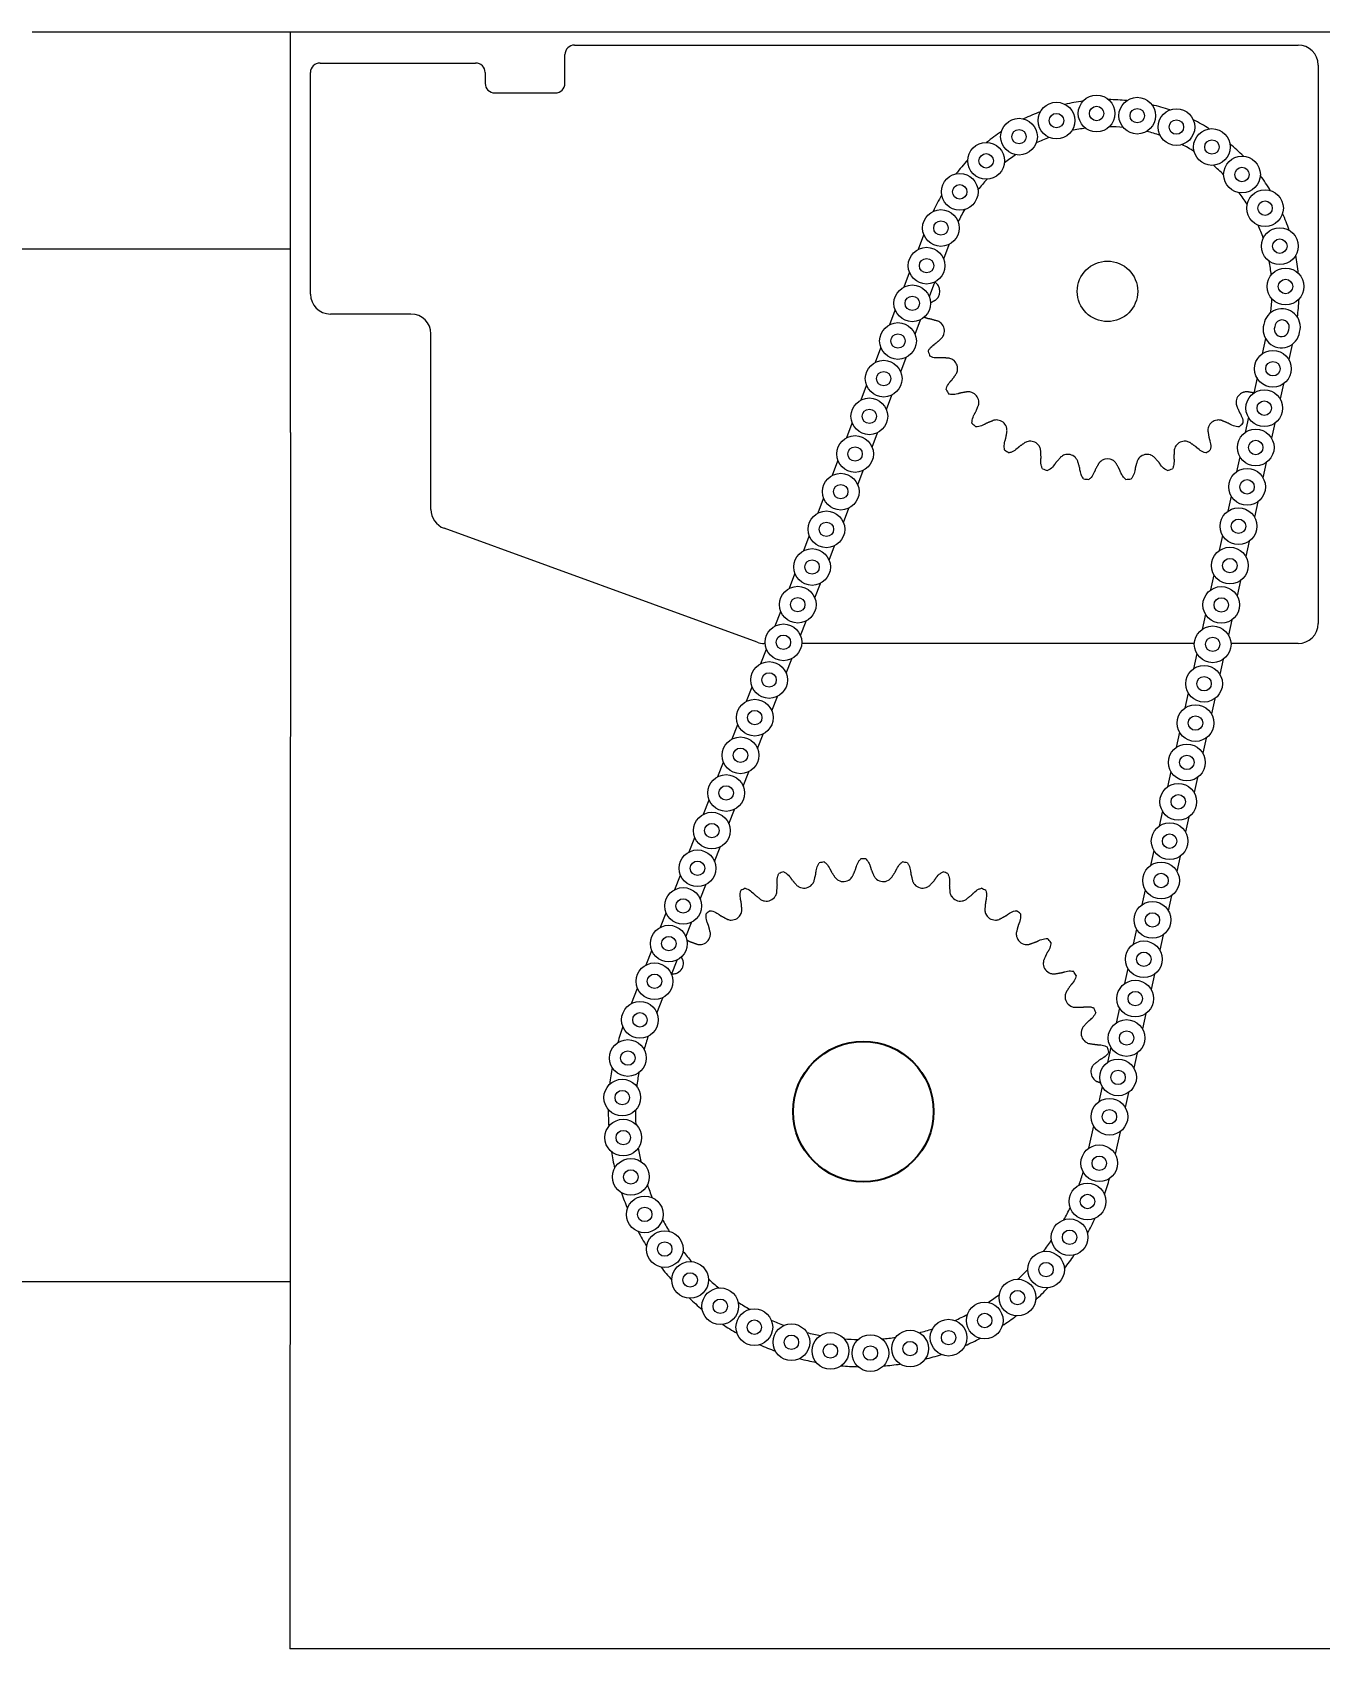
# Model space of a CAD drawing. Header units: inches. Extents: x 2.3 to 23.3, y 9.1 to 17.6.
# Drawn here: x 17.382 to 20.072, y 10.277 to 13.653 of the extents above; entities that cross this region are included whole.
import ezdxf

# ---------------------------------------------------------------- set-up
doc = ezdxf.new("R2010")
doc.units = ezdxf.units.IN
doc.header["$MEASUREMENT"] = 0
doc.layers.add('DIM', color=1, linetype='Continuous')
doc.styles.add('SLDTEXTSTYLE0', font='ARIAL.TTF', dxfattribs={"width": 0.7})
doc.dimstyles.new('SLDDIMSTYLE0', dxfattribs={"dimtxt": 0.15, "dimasz": 0.15, "dimexe": 0, "dimexo": 0.0625, "dimgap": 0.0375, "dimtad": 0, "dimtih": 1, "dimtoh": 1, "dimdec": 3, "dimlfac": 3, "dimrnd": 1e-09, "dimzin": 12, "dimdsep": 46, "dimtxsty": 'SLDTEXTSTYLE0', "dimsah": 1, "dimcen": 0.09, "dimadec": 0, "dimazin": 0, "dimtfac": 1, "dimtdec": 3, "dimtofl": 0, "dimtmove": 0, "dimatfit": 3, "dimfxl": 0, "dimtolj": 1, "dimtzin": 12, "dimarcsym": 0})

# ---------------------------------------------------------------- blocks, each defined once
blk = doc.blocks.new('*D5')
at = {"layer": 'DIM'}
for p, q in [((14.1951, 12.4647), (14.1951, 17.2124)), ((22.9485, 14.5942), (22.9485, 17.2124)), ((14.1951, 17.1524), (18.3028, 17.1524)), ((22.9485, 17.1524), (18.8409, 17.1524))]:
    blk.add_line(p, q, dxfattribs=at)
for points in [[(14.1951, 17.1524), (14.3451, 17.1324), (14.3451, 17.1724)], [(22.9485, 17.1524), (22.7985, 17.1724), (22.7985, 17.1324)]]:
    blk.add_solid(points, dxfattribs=at)
at = {"layer": 'DIM', "char_height": 0.15, "attachment_point": 1, "style": 'SLDTEXTSTYLE0'}
for s, insert in [('27"', (18.4479, 17.3457)), ('MAX.', (18.3809, 17.1125))]:
    blk.add_mtext(s, dxfattribs=dict(at, insert=insert))

msp = doc.modelspace()

# ---------------------------------------------------------------- linework, layer by layer
at = {"color": 7, "linetype": 'Continuous', "lineweight": 15}
for p, q in [((18.754924, 13.653366), (17.382384, 13.653366)), ((17.921784, 12.817605), (17.921784, 13.653366)), ((22.840718, 13.653366), (18.754924, 13.653366)), ((18.495118, 13.546777), (18.495118, 13.606777)), ((18.515118, 13.626777), (18.820735, 13.626777)), ((18.820735, 13.626777), (20.026784, 13.626777)), ((17.983428, 13.589277), (18.308451, 13.589277)), ((20.068451, 13.58511), (20.068451, 12.418443)), ((17.963451, 13.10661), (17.963451, 13.569277)), ((18.328451, 13.569277), (18.328451, 13.546777)), ((18.348451, 13.526777), (18.475118, 13.526777)), ((19.233367, 13.200202), (19.244929, 13.230605)), ((19.286333, 13.180059), (19.297895, 13.210462)), ((19.203449, 13.121532), (19.215011, 13.151935)), ((19.256415, 13.101389), (19.267977, 13.131792)), ((19.173531, 13.042862), (19.185093, 13.073265)), ((18.173451, 13.064943), (18.005118, 13.064943)), ((19.226497, 13.022719), (19.238059, 13.053122)), ((18.215118, 12.656619), (18.215118, 13.023277)), ((19.958838, 13.013723), (19.951891, 12.981947)), ((20.014197, 13.001621), (20.007251, 12.969845)), ((19.143613, 12.964192), (19.155175, 12.994595)), ((19.196579, 12.94405), (19.208141, 12.974452)), ((19.940863, 12.931498), (19.933917, 12.899722)), ((19.113696, 12.885522), (19.125258, 12.915925)), ((19.996223, 12.919397), (19.989276, 12.88762)), ((19.166662, 12.86538), (19.178224, 12.895782)), ((19.083778, 12.806852), (19.09534, 12.837255)), ((19.922888, 12.849273), (19.915942, 12.817497)), ((19.978248, 12.837172), (19.971301, 12.805395)), ((17.921784, 12.817605), (17.920118, 10.277366)), ((19.136744, 12.78671), (19.148306, 12.817112)), ((19.904914, 12.767049), (19.897967, 12.735272)), ((19.05386, 12.728183), (19.065422, 12.758585)), ((19.106826, 12.70804), (19.118388, 12.738442)), ((19.960273, 12.754947), (19.953327, 12.72317)), ((19.023942, 12.649513), (19.035504, 12.679915)), ((19.886939, 12.684824), (19.879993, 12.653047)), ((19.942298, 12.672722), (19.935352, 12.640945)), ((19.076908, 12.62937), (19.08847, 12.659773)), ((18.896915, 12.379289), (18.242534, 12.617465)), ((18.994024, 12.570843), (19.005586, 12.601245)), ((19.868964, 12.602599), (19.862018, 12.570822)), ((19.04699, 12.5507), (19.058552, 12.581103)), ((19.924324, 12.590497), (19.917377, 12.55872)), ((18.964107, 12.492173), (18.975668, 12.522575)), ((19.017072, 12.47203), (19.028634, 12.502433)), ((19.85099, 12.520374), (19.844043, 12.488597)), ((19.906349, 12.508272), (19.899403, 12.476496)), ((18.934189, 12.413503), (18.945751, 12.443906)), ((18.987155, 12.39336), (18.998717, 12.423763)), ((19.833015, 12.438149), (19.826069, 12.406372)), ((19.888374, 12.426047), (19.881428, 12.39427)), ((18.904271, 12.334833), (18.915833, 12.365236)), ((18.913243, 12.376777), (18.911166, 12.376777)), ((19.809938, 12.376777), (18.989744, 12.376777)), ((20.026784, 12.376777), (19.886531, 12.376777)), ((18.957237, 12.31469), (18.968799, 12.345093)), ((19.81504, 12.355924), (19.808094, 12.324147)), ((19.8704, 12.343822), (19.863453, 12.312046)), ((18.874353, 12.256163), (18.885915, 12.286566)), ((18.927319, 12.23602), (18.938881, 12.266423)), ((19.797066, 12.273699), (19.790119, 12.241922)), ((19.852425, 12.261597), (19.845478, 12.229821)), ((18.844435, 12.177493), (18.855997, 12.207896)), ((18.897401, 12.157351), (18.908963, 12.187753)), ((19.779091, 12.191474), (19.772144, 12.159698)), ((19.83445, 12.179372), (19.827504, 12.147596)), ((18.814518, 12.098823), (18.826079, 12.129226)), ((18.867483, 12.078681), (18.879045, 12.109083)), ((19.761116, 12.109249), (19.75417, 12.077473)), ((19.816476, 12.097147), (19.809529, 12.065371)), ((18.7846, 12.020154), (18.796162, 12.050556)), ((18.837566, 12.000011), (18.849128, 12.030413)), ((19.743142, 12.027024), (19.736195, 11.995248)), ((19.798501, 12.014922), (19.791554, 11.983146)), ((18.754682, 11.941484), (18.766244, 11.971886)), ((18.807648, 11.921341), (18.81921, 11.951744)), ((19.725167, 11.944799), (19.71822, 11.913023)), ((19.780526, 11.932697), (19.77358, 11.900921)), ((18.724764, 11.862814), (18.736326, 11.893216)), ((18.77773, 11.842671), (18.789292, 11.873074)), ((19.707192, 11.862574), (19.700246, 11.830798)), ((19.762551, 11.850473), (19.755605, 11.818696)), ((18.694846, 11.784144), (18.706408, 11.814546)), ((18.747812, 11.764001), (18.759374, 11.794404)), ((19.689217, 11.780349), (19.682271, 11.748573)), ((19.744577, 11.768248), (19.73763, 11.736471)), ((18.664928, 11.705474), (18.67649, 11.735877)), ((18.717894, 11.685331), (18.729456, 11.715734)), ((19.671243, 11.698125), (19.664296, 11.666348)), ((19.726602, 11.686023), (19.719656, 11.654246)), ((18.634241, 11.62478), (18.646573, 11.657207)), ((18.687343, 11.604997), (18.699538, 11.637064)), ((19.653268, 11.615899), (19.646322, 11.584123)), ((19.708627, 11.603798), (19.701681, 11.572021)), ((19.635293, 11.533675), (19.628347, 11.501898)), ((19.690653, 11.521573), (19.683706, 11.489796)), ((19.617319, 11.45145), (19.610372, 11.419673)), ((19.672678, 11.439348), (19.665731, 11.407571)), ((19.599344, 11.369225), (19.589138, 11.322538)), ((19.654703, 11.357123), (19.644498, 11.310437)), ((18.003451, 10.277366), (17.920118, 10.277366)), ((20.670118, 10.277366), (18.003451, 10.277366))]:
    msp.add_line(p, q, dxfattribs=at)
for centre, radius in [((19.521898, 13.468964), 0.038333), ((19.605721, 13.483849), 0.038333), ((19.690734, 13.479295), 0.038333), ((19.44365, 13.43542), 0.038333), ((19.521898, 13.468964), 0.015083), ((19.605721, 13.483849), 0.015083), ((19.690734, 13.479295), 0.015083), ((19.772487, 13.455541), 0.038333), ((19.772487, 13.455541), 0.015083), ((19.44365, 13.43542), 0.015083), ((19.846704, 13.413829), 0.038333), ((19.375073, 13.384971), 0.038333), ((19.846704, 13.413829), 0.015083), ((19.375073, 13.384971), 0.015083), ((19.909499, 13.356344), 0.038333), ((19.909499, 13.356344), 0.015083), ((19.319755, 13.320258), 0.038333), ((19.319755, 13.320258), 0.015083), ((19.957588, 13.286091), 0.038333), ((19.28059, 13.244667), 0.038333), ((19.957588, 13.286091), 0.015083), ((19.28059, 13.244667), 0.015083), ((19.988454, 13.206749), 0.038333), ((19.250672, 13.165997), 0.038333), ((19.988454, 13.206749), 0.015083), ((19.250672, 13.165997), 0.015083), ((19.628451, 13.112377), 0.063167), ((20.000481, 13.122468), 0.038333), ((20.000481, 13.122468), 0.015083), ((19.220754, 13.087327), 0.038333), ((19.220754, 13.087327), 0.015083), ((19.190836, 13.008657), 0.038333), ((19.190836, 13.008657), 0.015083), ((19.160919, 12.929987), 0.038333), ((19.974057, 12.950672), 0.038333), ((19.974057, 12.950672), 0.015083), ((19.160919, 12.929987), 0.015083), ((19.956082, 12.868447), 0.038333), ((19.131001, 12.851317), 0.038333), ((19.131001, 12.851317), 0.015083), ((19.956082, 12.868447), 0.015083), ((19.101083, 12.772647), 0.038333), ((19.938108, 12.786222), 0.038333), ((19.938108, 12.786222), 0.015083), ((19.101083, 12.772647), 0.015083), ((19.071165, 12.693978), 0.038333), ((19.920133, 12.703997), 0.038333), ((19.071165, 12.693978), 0.015083), ((19.920133, 12.703997), 0.015083), ((19.902158, 12.621772), 0.038333), ((19.041247, 12.615308), 0.038333), ((19.041247, 12.615308), 0.015083), ((19.902158, 12.621772), 0.015083), ((19.011329, 12.536638), 0.038333), ((19.884183, 12.539547), 0.038333), ((19.011329, 12.536638), 0.015083), ((19.884183, 12.539547), 0.015083), ((18.981412, 12.457968), 0.038333), ((19.866209, 12.457322), 0.038333), ((18.981412, 12.457968), 0.015083), ((19.866209, 12.457322), 0.015083), ((18.951494, 12.379298), 0.038333), ((18.951494, 12.379298), 0.015083), ((19.848234, 12.375097), 0.038333), ((19.848234, 12.375097), 0.015083), ((18.921576, 12.300628), 0.038333), ((19.830259, 12.292872), 0.038333), ((18.921576, 12.300628), 0.015083), ((19.830259, 12.292872), 0.015083), ((18.891658, 12.221958), 0.038333), ((18.891658, 12.221958), 0.015083), ((19.812285, 12.210647), 0.038333), ((19.812285, 12.210647), 0.015083), ((18.86174, 12.143288), 0.038333), ((18.86174, 12.143288), 0.015083), ((19.79431, 12.128422), 0.038333), ((19.79431, 12.128422), 0.015083), ((18.831823, 12.064618), 0.038333), ((18.831823, 12.064618), 0.015083), ((19.776335, 12.046197), 0.038333), ((19.776335, 12.046197), 0.015083), ((18.801905, 11.985949), 0.038333), ((18.801905, 11.985949), 0.015083), ((19.758361, 11.963973), 0.038333), ((19.758361, 11.963973), 0.015083), ((18.771987, 11.907279), 0.038333), ((18.771987, 11.907279), 0.015083), ((19.740386, 11.881748), 0.038333), ((19.740386, 11.881748), 0.015083), ((18.742069, 11.828609), 0.038333), ((18.742069, 11.828609), 0.015083), ((19.722411, 11.799523), 0.038333), ((18.712151, 11.749939), 0.038333), ((19.722411, 11.799523), 0.015083), ((18.712151, 11.749939), 0.015083), ((19.704437, 11.717298), 0.038333), ((19.704437, 11.717298), 0.015083), ((18.682233, 11.671269), 0.038333), ((18.682233, 11.671269), 0.015083), ((19.686462, 11.635073), 0.038333), ((19.686462, 11.635073), 0.015083), ((18.651778, 11.590694), 0.038333), ((18.651778, 11.590694), 0.015083), ((19.668487, 11.552848), 0.038333), ((18.626541, 11.511043), 0.038333), ((19.668487, 11.552848), 0.015083), ((18.626541, 11.511043), 0.015083), ((19.650512, 11.470623), 0.038333), ((19.650512, 11.470623), 0.015083), ((18.614795, 11.428319), 0.038333), ((18.614795, 11.428319), 0.015083), ((19.632538, 11.388398), 0.038333), ((18.616864, 11.344791), 0.038333), ((19.632538, 11.388398), 0.015083), ((18.616864, 11.344791), 0.015083), ((19.611304, 11.291263), 0.038333), ((18.632691, 11.26275), 0.038333), ((18.632691, 11.26275), 0.015083), ((19.611304, 11.291263), 0.015083), ((19.586762, 11.211395), 0.038333), ((18.661841, 11.184447), 0.038333), ((19.586762, 11.211395), 0.015083), ((18.661841, 11.184447), 0.015083), ((19.549375, 11.136673), 0.038333), ((18.703515, 11.112028), 0.038333), ((19.549375, 11.136673), 0.015083), ((18.703515, 11.112028), 0.015083), ((19.500168, 11.069147), 0.038333), ((18.75657, 11.047481), 0.038333), ((19.500168, 11.069147), 0.015083), ((18.75657, 11.047481), 0.015083), ((19.44049, 11.010668), 0.038333), ((18.819551, 10.992576), 0.038333), ((18.819551, 10.992576), 0.015083), ((19.44049, 11.010668), 0.015083), ((18.89073, 10.948819), 0.038333), ((19.371979, 10.96284), 0.038333), ((19.371979, 10.96284), 0.015083), ((18.89073, 10.948819), 0.015083), ((18.968156, 10.917409), 0.038333), ((19.216165, 10.90406), 0.038333), ((19.296514, 10.926977), 0.038333), ((19.296514, 10.926977), 0.015083), ((18.968156, 10.917409), 0.015083), ((19.049703, 10.89921), 0.038333), ((19.049703, 10.89921), 0.015083), ((19.133135, 10.894719), 0.038333), ((19.133135, 10.894719), 0.015083), ((19.216165, 10.90406), 0.015083)]:
    msp.add_circle(centre, radius, dxfattribs=at)
msp.add_circle((19.118451, 11.399033), 0.146667)
for centre, radius, start, end in [((18.515118, 13.606777), 0.02, 90, 180), ((20.026784, 13.58511), 0.041667, 0, 90), ((17.983451, 13.569277), 0.02, 90, 180), ((18.308451, 13.569277), 0.02, 0, 90), ((18.348451, 13.546777), 0.02, 180, 270), ((18.475118, 13.546777), 0.02, 270, 0), ((19.628451, 13.112377), 0.4005, 97.334035, 102.804317), ((19.628451, 13.112377), 0.4005, 84.198651, 89.668933), ((19.628451, 13.112377), 0.4005, 110.46942, 115.939702), ((19.628451, 13.112377), 0.4005, 71.063266, 76.533548), ((19.628451, 13.112377), 0.4005, 57.927882, 63.398164), ((19.628451, 13.112377), 0.4005, 123.604805, 129.075087), ((19.628451, 13.112377), 0.343833, 97.637942, 102.500411), ((19.628451, 13.112377), 0.343833, 84.502557, 89.365026), ((19.628451, 13.112377), 0.343833, 71.367173, 76.229642), ((19.628451, 13.112377), 0.343833, 110.773327, 115.635796), ((19.628451, 13.112377), 0.343833, 58.231788, 63.094257), ((19.628451, 13.112377), 0.4005, 44.792497, 50.262779), ((19.628451, 13.112377), 0.4005, 136.740189, 142.210471), ((19.628451, 13.112377), 0.343833, 123.908711, 128.77118), ((19.628451, 13.112377), 0.343833, 45.096403, 49.958872), ((19.628451, 13.112377), 0.343833, 137.044096, 141.906565), ((19.628451, 13.112377), 0.4005, 31.657112, 37.127394), ((19.628451, 13.112377), 0.4005, 149.875574, 155.345856), ((19.628451, 13.112377), 0.343833, 31.961019, 36.823488), ((19.628451, 13.112377), 0.343833, 150.17948, 155.041949), ((19.628451, 13.112377), 0.4005, 18.521728, 23.99201), ((19.628451, 13.112377), 0.343833, 18.825634, 23.688103), ((19.628451, 13.112377), 0.343833, 5.69025, 10.552719), ((19.628451, 13.112377), 0.4005, 5.386343, 10.856625), ((18.005118, 13.10661), 0.041667, 180, 270), ((19.256309, 13.112377), 0.022275, 329.475214, 30.524786), ((19.99304, 13.037659), 0.038333, 344.402849, 171.684456), ((19.628451, 13.112377), 0.343833, 352.554865, 357.417334), ((19.628451, 13.112377), 0.4005, 352.250958, 357.721241), ((18.173451, 13.023277), 0.041667, 360, 90), ((19.265639, 13.029567), 0.022275, 342.332357, 43.381929), ((19.992032, 13.032897), 0.038333, 164.402849, 351.684456), ((19.992032, 13.032897), 0.015083, 158.756391, 357.330914), ((19.99304, 13.037659), 0.015083, 338.756391, 177.330914), ((19.628451, 13.112377), 0.394802, 198.470089, 200.101339), ((19.293163, 12.95091), 0.022275, 355.1895, 56.239072), ((19.628451, 13.112377), 0.394802, 211.327232, 212.958482), ((19.337499, 12.88035), 0.022275, 8.046642, 69.096215), ((19.919403, 12.88035), 0.022275, 110.903785, 171.953358), ((19.628451, 13.112377), 0.394802, 224.184375, 225.815625), ((19.396424, 12.821425), 0.022275, 20.903785, 81.953358), ((19.860478, 12.821425), 0.022275, 98.046642, 159.096215), ((19.628451, 13.112377), 0.394802, 314.184375, 315.815625), ((19.466985, 12.777089), 0.022275, 33.760928, 94.8105), ((19.789917, 12.777089), 0.022275, 85.1895, 146.239072), ((19.628451, 13.112377), 0.394802, 237.041518, 238.672768), ((19.545642, 12.749565), 0.022275, 46.618071, 107.667643), ((19.628451, 12.740235), 0.022275, 59.475214, 120.524786), ((19.71126, 12.749565), 0.022275, 72.332357, 133.381929), ((19.628451, 13.112377), 0.394802, 301.327232, 302.958482), ((19.628451, 13.112377), 0.394802, 249.898661, 251.529911), ((19.628451, 13.112377), 0.394802, 288.470089, 290.101339), ((19.628451, 13.112377), 0.394802, 262.755804, 264.387054), ((19.628451, 13.112377), 0.394802, 275.612946, 277.244196), ((18.256784, 12.656619), 0.041667, 180, 250), ((20.026784, 12.418443), 0.041667, 270, 0), ((18.911166, 12.418443), 0.041667, 250, 270), ((19.118451, 11.399033), 0.527842, 98.904644, 100.042724), ((19.118451, 11.399033), 0.527842, 89.43096, 90.56904), ((19.118451, 11.399033), 0.527842, 79.957276, 81.095356), ((19.118451, 11.399033), 0.527842, 108.378328, 109.516409), ((19.076784, 11.901875), 0.022275, 241.105461, 308.368223), ((19.160118, 11.901875), 0.022275, 231.631777, 298.894539), ((19.118451, 11.399033), 0.527842, 70.483591, 71.621672), ((19.118451, 11.399033), 0.527842, 117.852012, 118.990093), ((18.994587, 11.888158), 0.022275, 250.579145, 317.841908), ((19.242314, 11.888158), 0.022275, 222.158092, 289.420855), ((19.118451, 11.399033), 0.527842, 61.009907, 62.147988), ((19.118451, 11.399033), 0.527842, 127.325697, 128.463777), ((18.915769, 11.8611), 0.022275, 260.052829, 327.315592), ((19.321132, 11.8611), 0.022275, 212.684408, 279.947171), ((19.118451, 11.399033), 0.527842, 51.536223, 52.674303), ((18.84248, 11.821438), 0.022275, 269.526513, 336.789276), ((19.394422, 11.821438), 0.022275, 203.210724, 270.473487), ((18.776718, 11.770253), 0.022275, 279.000198, 346.26296), ((19.460184, 11.770253), 0.022275, 193.73704, 260.999802), ((19.118451, 11.399033), 0.527842, 42.062539, 43.200619), ((18.720278, 11.708943), 0.022275, 288.473882, 355.736644), ((19.516624, 11.708943), 0.022275, 184.263356, 251.526118), ((19.118451, 11.399033), 0.527842, 32.588855, 33.726935), ((19.562203, 11.639179), 0.022275, 174.789671, 242.052434), ((19.118451, 11.399033), 0.527842, 23.11517, 24.253251), ((19.118443, 11.399005), 0.532833, 160.522514, 164.315281), ((19.118443, 11.399005), 0.476167, 160.687578, 164.150217), ((19.595677, 11.562865), 0.022275, 165.315987, 232.57875), ((19.118451, 11.399033), 0.527842, 13.641486, 14.779567), ((19.118443, 11.399005), 0.532833, 170.022514, 173.815281), ((19.118443, 11.399005), 0.476167, 170.187578, 173.650217), ((19.616135, 11.482081), 0.022275, 155.842303, 223.105065), ((19.118443, 11.399005), 0.532833, 179.522514, 183.315281), ((19.118443, 11.399005), 0.476167, 179.687578, 183.150217), ((19.118443, 11.399005), 0.532833, 189.022514, 192.815281), ((19.118443, 11.399005), 0.476167, 189.187578, 192.650217), ((19.118443, 11.399005), 0.476167, 198.687578, 202.150217), ((19.118443, 11.399005), 0.476167, 341.187578, 344.650217), ((19.118443, 11.399005), 0.532833, 341.022514, 344.815281), ((19.118443, 11.399005), 0.532833, 198.522514, 202.315281), ((19.118443, 11.399005), 0.476167, 331.687578, 335.150217), ((19.118443, 11.399005), 0.532833, 331.522514, 335.315281), ((19.118443, 11.399005), 0.532833, 208.022514, 211.815281), ((19.118443, 11.399005), 0.476167, 208.187578, 211.650217), ((19.118443, 11.399005), 0.476167, 217.687578, 221.150217), ((19.118443, 11.399005), 0.476167, 322.187578, 325.650217), ((19.118443, 11.399005), 0.532833, 217.522514, 221.315281), ((19.118443, 11.399005), 0.532833, 322.022514, 325.815281), ((19.118443, 11.399005), 0.476167, 227.187578, 230.650217), ((19.118443, 11.399005), 0.476167, 312.687578, 316.150217), ((19.118443, 11.399005), 0.532833, 227.022514, 230.815281), ((19.118443, 11.399005), 0.476167, 303.187578, 306.650217), ((19.118443, 11.399005), 0.532833, 312.522514, 316.315281), ((19.118443, 11.399005), 0.476167, 236.687578, 240.150217), ((19.118443, 11.399005), 0.476167, 293.687578, 297.150217), ((19.118443, 11.399005), 0.532833, 303.022514, 306.815281), ((19.118443, 11.399005), 0.532833, 236.522514, 240.315281), ((19.118443, 11.399005), 0.476167, 246.187578, 249.650217), ((19.118443, 11.399005), 0.476167, 284.187578, 287.650217), ((19.118443, 11.399005), 0.532833, 246.022514, 249.815281), ((19.118443, 11.399005), 0.476167, 255.687578, 259.150217), ((19.118443, 11.399005), 0.476167, 265.187578, 268.650217), ((19.118443, 11.399005), 0.476167, 274.687578, 278.150217), ((19.118443, 11.399005), 0.532833, 293.522514, 297.315281), ((19.118443, 11.399005), 0.532833, 255.522514, 259.315281), ((19.118443, 11.399005), 0.532833, 274.522514, 278.315281), ((19.118443, 11.399005), 0.532833, 284.022514, 287.815281), ((19.118443, 11.399005), 0.532833, 265.022514, 268.815281)]:
    msp.add_arc(centre, radius, start, end, dxfattribs=at)
for points in [[(17.921784, 13.200699), (17.153451, 13.200699)], [(19.269759, 13.130133), (19.267082, 13.131625)], [(19.258752, 13.088483), (19.269759, 13.094621)], [(19.253795, 13.055159), (19.244527, 13.058239)], [(19.259587, 13.054316), (19.253795, 13.055159)], [(19.274801, 13.049871), (19.259587, 13.054316)], [(19.266072, 13.001371), (19.270925, 13.004644)], [(19.270925, 13.004644), (19.282703, 13.015249)], [(19.281755, 12.973692), (19.27592, 12.973225)], [(19.297576, 12.972744), (19.281755, 12.973692)], [(19.303861, 12.927788), (19.312985, 12.940748)], [(19.299858, 12.923517), (19.303861, 12.927788)], [(19.321308, 12.900022), (19.315723, 12.898268)], [(19.336943, 12.902618), (19.321308, 12.900022)], [(19.935594, 12.900022), (19.919958, 12.902618)], [(19.353074, 12.860188), (19.359085, 12.874854)], [(19.897817, 12.874854), (19.903827, 12.860188)], [(19.350122, 12.855133), (19.353074, 12.860188)], [(19.376262, 12.837), (19.371207, 12.834048)], [(19.390928, 12.843011), (19.376262, 12.837)], [(19.88064, 12.837), (19.865974, 12.843011)], [(19.885695, 12.834048), (19.88064, 12.837)], [(19.903827, 12.860188), (19.90678, 12.855133)], [(19.414343, 12.799649), (19.416096, 12.805234)], [(19.416096, 12.805234), (19.418692, 12.820869)], [(19.456823, 12.79691), (19.443862, 12.787787)], [(19.81304, 12.787787), (19.800079, 12.79691)], [(19.838209, 12.820869), (19.840806, 12.805234)], [(19.840806, 12.805234), (19.842559, 12.799649)], [(19.443862, 12.787787), (19.439591, 12.783784)], [(19.489766, 12.765681), (19.488818, 12.781502)], [(19.489299, 12.759846), (19.489766, 12.765681)], [(19.531323, 12.766629), (19.520718, 12.75485)], [(19.736184, 12.75485), (19.725578, 12.766629)], [(19.768084, 12.781502), (19.767136, 12.765681)], [(19.767136, 12.765681), (19.767603, 12.759846)], [(19.817311, 12.783784), (19.81304, 12.787787)], [(19.520718, 12.75485), (19.517445, 12.749997)], [(19.57039, 12.743513), (19.565945, 12.758727)], [(19.571234, 12.73772), (19.57039, 12.743513)], [(19.602976, 12.739842), (19.600865, 12.734382)], [(19.610695, 12.753685), (19.602976, 12.739842)], [(19.653926, 12.739842), (19.646207, 12.753685)], [(19.656037, 12.734382), (19.653926, 12.739842)], [(19.686512, 12.743513), (19.685668, 12.73772)], [(19.690956, 12.758727), (19.686512, 12.743513)], [(19.739457, 12.749997), (19.736184, 12.75485)], [(18.965973, 11.888055), (18.969443, 11.882961)], [(19.015186, 11.879681), (19.019175, 11.895555)], [(19.019175, 11.895555), (19.019803, 11.901687)], [(19.048543, 11.906482), (19.051127, 11.900887)], [(19.051127, 11.900887), (19.060054, 11.887168)], [(19.095707, 11.890123), (19.102254, 11.905124)], [(19.102254, 11.905124), (19.103882, 11.911068)], [(19.13302, 11.911068), (19.134648, 11.905124)], [(19.134648, 11.905124), (19.141195, 11.890123)], [(19.176848, 11.887168), (19.185775, 11.900887)], [(19.185775, 11.900887), (19.188359, 11.906482)], [(19.217099, 11.901687), (19.217727, 11.895555)], [(19.217727, 11.895555), (19.221715, 11.879681)], [(19.267459, 11.882961), (19.270929, 11.888055)], [(18.887562, 11.856288), (18.891823, 11.851835)], [(18.891823, 11.851835), (18.904721, 11.841758)], [(18.937483, 11.856129), (18.938804, 11.872443)], [(18.938804, 11.872443), (18.938414, 11.878594)], [(18.969443, 11.882961), (18.980506, 11.870899)], [(19.256396, 11.870899), (19.267459, 11.882961)], [(19.298488, 11.878594), (19.298098, 11.872443)], [(19.298098, 11.872443), (19.299419, 11.856129)], [(19.332181, 11.841758), (19.345079, 11.851835)], [(19.345079, 11.851835), (19.34934, 11.856288)], [(18.863334, 11.836418), (18.861936, 11.84242)], [(18.864715, 11.820109), (18.863334, 11.836418)], [(19.373568, 11.836418), (19.372187, 11.820109)], [(19.374966, 11.84242), (19.373568, 11.836418)], [(18.794822, 11.788461), (18.792456, 11.794152)], [(18.798869, 11.772602), (18.794822, 11.788461)], [(18.815449, 11.812049), (18.820385, 11.808358)], [(18.820385, 11.808358), (18.834765, 11.800541)], [(19.402136, 11.800541), (19.416517, 11.808358)], [(19.416517, 11.808358), (19.421453, 11.812049)], [(19.44208, 11.788461), (19.438033, 11.772602)], [(19.444446, 11.794152), (19.44208, 11.788461)], [(18.751602, 11.756543), (18.757078, 11.753715)], [(18.757078, 11.753715), (18.772548, 11.748372)], [(19.464354, 11.748372), (19.479824, 11.753715)], [(19.479824, 11.753715), (19.4853, 11.756543)], [(18.74174, 11.714906), (18.738279, 11.722757)], [(19.501764, 11.729882), (19.495162, 11.714906)], [(19.505035, 11.735106), (19.501764, 11.729882)], [(19.517135, 11.686674), (19.533274, 11.689398)], [(19.533274, 11.689398), (19.539141, 11.691286)], [(19.550992, 11.662279), (19.542015, 11.648593)], [(19.555078, 11.666893), (19.550992, 11.662279)], [(19.559042, 11.61713), (19.575409, 11.61716)], [(19.575409, 11.61716), (19.581507, 11.618057)], [(19.588422, 11.587494), (19.577314, 11.575473)], [(19.593211, 11.591373), (19.588422, 11.587494)], [(19.58893, 11.541636), (19.605079, 11.538972)], [(19.605079, 11.538972), (19.611242, 11.538853)], [(19.613032, 11.507569), (19.600097, 11.49754)], [(19.618394, 11.510607), (19.613032, 11.507569)], [(19.605985, 11.462253), (19.614699, 11.459279)], [(17.153451, 11.044033), (17.920621, 11.043939)]]:
    msp.add_open_spline(points, degree=1, dxfattribs=at)
for points, knots in [([(19.275497, 13.12369), (19.274558, 13.125092), (19.272938, 13.127511), (19.2707, 13.129357), (19.269759, 13.130133)], [0, 0, 0, 0, 0.57960417, 1, 1, 1, 1]), ([(19.269759, 13.094621), (19.271618, 13.096296), (19.273784, 13.098247), (19.275284, 13.100714), (19.275497, 13.101063)], [0, 0, 0, 0, 0.85842058, 1, 1, 1, 1]), ([(19.281829, 13.044867), (19.280602, 13.046025), (19.278484, 13.048023), (19.275891, 13.049324), (19.274801, 13.049871)], [0, 0, 0, 0, 0.57960118, 1, 1, 1, 1]), ([(19.253986, 12.9873), (19.25494, 12.989109), (19.257844, 12.994613), (19.262767, 12.998656), (19.266072, 13.001371)], [0, 0, 0, 0, 0.32869867, 1, 1, 1, 1]), ([(19.282703, 13.015249), (19.284143, 13.017296), (19.28582, 13.01968), (19.286734, 13.022419), (19.286864, 13.022807)], [0, 0, 0, 0, 0.85840128, 1, 1, 1, 1]), ([(19.27592, 12.973225), (19.271749, 12.973275), (19.265379, 12.973352), (19.259669, 12.975834), (19.257698, 12.976691)], [0, 0, 0, 0, 0.65487776, 1, 1, 1, 1]), ([(19.305542, 12.969429), (19.304087, 12.970285), (19.301579, 12.971761), (19.298761, 12.972453), (19.297576, 12.972744)], [0, 0, 0, 0, 0.57964076, 1, 1, 1, 1]), ([(19.312985, 12.940748), (19.313933, 12.943064), (19.315038, 12.945762), (19.315319, 12.948636), (19.315359, 12.949042)], [0, 0, 0, 0, 0.85845872, 1, 1, 1, 1]), ([(19.291207, 12.907109), (19.291734, 12.909086), (19.29334, 12.915098), (19.29724, 12.920135), (19.299858, 12.923517)], [0, 0, 0, 0, 0.32870042, 1, 1, 1, 1]), ([(19.315723, 12.898268), (19.311645, 12.897389), (19.305418, 12.896047), (19.299298, 12.897196), (19.297186, 12.897592)], [0, 0, 0, 0, 0.65487156, 1, 1, 1, 1]), ([(19.345446, 12.901159), (19.343838, 12.90167), (19.341064, 12.902551), (19.338163, 12.902598), (19.336943, 12.902618)], [0, 0, 0, 0, 0.5796816, 1, 1, 1, 1]), ([(19.919958, 12.902618), (19.91746, 12.902468), (19.914551, 12.902292), (19.911839, 12.901299), (19.911455, 12.901159)], [0, 0, 0, 0, 0.85849099, 1, 1, 1, 1]), ([(19.359085, 12.874854), (19.359494, 12.877323), (19.359971, 12.880198), (19.359606, 12.883063), (19.359554, 12.883468)], [0, 0, 0, 0, 0.85848899, 1, 1, 1, 1]), ([(19.897347, 12.883468), (19.897207, 12.881786), (19.896966, 12.878886), (19.897565, 12.876047), (19.897817, 12.874854)], [0, 0, 0, 0, 0.57969077, 1, 1, 1, 1]), ([(19.345338, 12.837212), (19.345413, 12.839256), (19.345641, 12.845475), (19.348322, 12.851254), (19.350122, 12.855133)], [0, 0, 0, 0, 0.32870003, 1, 1, 1, 1]), ([(19.371207, 12.834048), (19.367427, 12.832284), (19.361655, 12.829589), (19.355433, 12.829347), (19.353286, 12.829264)], [0, 0, 0, 0, 0.65486148, 1, 1, 1, 1]), ([(19.399542, 12.84348), (19.397861, 12.84362), (19.39496, 12.843862), (19.392121, 12.843263), (19.390928, 12.843011)], [0, 0, 0, 0, 0.57967972, 1, 1, 1, 1]), ([(19.418692, 12.820869), (19.418542, 12.823367), (19.418366, 12.826277), (19.417374, 12.828989), (19.417233, 12.829372)], [0, 0, 0, 0, 0.85849262, 1, 1, 1, 1]), ([(19.839669, 12.829372), (19.839158, 12.827764), (19.838277, 12.82499), (19.838229, 12.822089), (19.838209, 12.820869)], [0, 0, 0, 0, 0.57967701, 1, 1, 1, 1]), ([(19.865974, 12.843011), (19.863505, 12.84342), (19.860629, 12.843896), (19.857765, 12.843532), (19.85736, 12.84348)], [0, 0, 0, 0, 0.85848032, 1, 1, 1, 1]), ([(19.903616, 12.829264), (19.901572, 12.829339), (19.895352, 12.829567), (19.889574, 12.832248), (19.885695, 12.834048)], [0, 0, 0, 0, 0.32870003, 1, 1, 1, 1]), ([(19.90678, 12.855133), (19.908544, 12.851353), (19.911239, 12.845581), (19.91148, 12.839359), (19.911564, 12.837212)], [0, 0, 0, 0, 0.65486066, 1, 1, 1, 1]), ([(19.413666, 12.781112), (19.413285, 12.783122), (19.412123, 12.789236), (19.413451, 12.795466), (19.414343, 12.799649)], [0, 0, 0, 0, 0.32869904, 1, 1, 1, 1]), ([(19.465117, 12.799285), (19.463446, 12.799047), (19.460564, 12.798638), (19.45793, 12.797422), (19.456823, 12.79691)], [0, 0, 0, 0, 0.57968763, 1, 1, 1, 1]), ([(19.800079, 12.79691), (19.797763, 12.797859), (19.795066, 12.798963), (19.792192, 12.799245), (19.791785, 12.799285)], [0, 0, 0, 0, 0.85845716, 1, 1, 1, 1]), ([(19.842559, 12.799649), (19.843438, 12.795571), (19.844781, 12.789344), (19.843632, 12.783224), (19.843236, 12.781112)], [0, 0, 0, 0, 0.65487617, 1, 1, 1, 1]), ([(19.439591, 12.783784), (19.436298, 12.781223), (19.43127, 12.777312), (19.425259, 12.775692), (19.423184, 12.775132)], [0, 0, 0, 0, 0.65482616, 1, 1, 1, 1]), ([(19.488818, 12.781502), (19.488115, 12.783904), (19.487297, 12.786702), (19.485726, 12.789125), (19.485503, 12.789467)], [0, 0, 0, 0, 0.858492053, 1, 1, 1, 1]), ([(19.538881, 12.77079), (19.537305, 12.770186), (19.534587, 12.769145), (19.532289, 12.767374), (19.531323, 12.766629)], [0, 0, 0, 0, 0.57966119, 1, 1, 1, 1]), ([(19.565945, 12.758727), (19.564726, 12.760912), (19.563306, 12.763458), (19.561234, 12.76547), (19.560941, 12.765755)], [0, 0, 0, 0, 0.85845977, 1, 1, 1, 1]), ([(19.695961, 12.765755), (19.694803, 12.764527), (19.692805, 12.76241), (19.691504, 12.759817), (19.690956, 12.758727)], [0, 0, 0, 0, 0.57959134, 1, 1, 1, 1]), ([(19.725578, 12.766629), (19.723532, 12.768069), (19.721148, 12.769746), (19.718409, 12.77066), (19.718021, 12.77079)], [0, 0, 0, 0, 0.85840128, 1, 1, 1, 1]), ([(19.771399, 12.789467), (19.770543, 12.788013), (19.769066, 12.785504), (19.768375, 12.782687), (19.768084, 12.781502)], [0, 0, 0, 0, 0.57965125, 1, 1, 1, 1]), ([(19.833718, 12.775132), (19.831742, 12.77566), (19.82573, 12.777266), (19.820692, 12.781166), (19.817311, 12.783784)], [0, 0, 0, 0, 0.328700056, 1, 1, 1, 1]), ([(19.492765, 12.741624), (19.491945, 12.743498), (19.489452, 12.7492), (19.489361, 12.75557), (19.489299, 12.759846)], [0, 0, 0, 0, 0.3286996, 1, 1, 1, 1]), ([(19.517445, 12.749997), (19.514805, 12.746768), (19.510773, 12.741836), (19.505272, 12.738918), (19.503374, 12.737911)], [0, 0, 0, 0, 0.654853057, 1, 1, 1, 1]), ([(19.578667, 12.720726), (19.577066, 12.722962), (19.573431, 12.728037), (19.572022, 12.734247), (19.571234, 12.73772)], [0, 0, 0, 0, 0.44058222, 1, 1, 1, 1]), ([(19.600865, 12.734382), (19.59901, 12.730645), (19.596177, 12.72494), (19.591463, 12.720872), (19.589836, 12.719468)], [0, 0, 0, 0, 0.654873381, 1, 1, 1, 1]), ([(19.617137, 12.759423), (19.615735, 12.758484), (19.613317, 12.756864), (19.611471, 12.754626), (19.610695, 12.753685)], [0, 0, 0, 0, 0.57960417, 1, 1, 1, 1]), ([(19.646207, 12.753685), (19.644532, 12.755544), (19.642581, 12.75771), (19.640114, 12.75921), (19.639765, 12.759423)], [0, 0, 0, 0, 0.85841119, 1, 1, 1, 1]), ([(19.667066, 12.719468), (19.664771, 12.72153), (19.660122, 12.725707), (19.65741, 12.731465), (19.656037, 12.734382)], [0, 0, 0, 0, 0.493505847, 1, 1, 1, 1]), ([(19.685668, 12.73772), (19.684691, 12.733665), (19.683199, 12.727472), (19.679508, 12.722457), (19.678235, 12.720726)], [0, 0, 0, 0, 0.654877349, 1, 1, 1, 1]), ([(19.753528, 12.737911), (19.751719, 12.738866), (19.746214, 12.74177), (19.742171, 12.746693), (19.739457, 12.749997)], [0, 0, 0, 0, 0.32870243, 1, 1, 1, 1]), ([(19.767603, 12.759846), (19.767552, 12.755674), (19.767475, 12.749305), (19.764994, 12.743594), (19.764137, 12.741624)], [0, 0, 0, 0, 0.65487899, 1, 1, 1, 1]), ([(19.019803, 11.901687), (19.020601, 11.905754), (19.021813, 11.911927), (19.025236, 11.917042), (19.026405, 11.918787)], [0, 0, 0, 0, 0.658763138, 1, 1, 1, 1]), ([(19.036746, 11.920513), (19.038349, 11.919299), (19.043253, 11.915584), (19.046414, 11.910144), (19.048543, 11.906482)], [0, 0, 0, 0, 0.32682133, 1, 1, 1, 1]), ([(19.103882, 11.911068), (19.105343, 11.914957), (19.107556, 11.920847), (19.111775, 11.925327), (19.113209, 11.926849)], [0, 0, 0, 0, 0.66032241, 1, 1, 1, 1]), ([(19.123693, 11.926849), (19.126361, 11.923759), (19.130413, 11.919068), (19.132356, 11.913104), (19.13302, 11.911068)], [0, 0, 0, 0, 0.65853329, 1, 1, 1, 1]), ([(19.188359, 11.906482), (19.190435, 11.91007), (19.193585, 11.915516), (19.198484, 11.919241), (19.200156, 11.920513)], [0, 0, 0, 0, 0.65874695, 1, 1, 1, 1]), ([(19.210497, 11.918787), (19.211619, 11.917118), (19.215051, 11.912012), (19.216275, 11.905841), (19.217099, 11.901687)], [0, 0, 0, 0, 0.3268315, 1, 1, 1, 1]), ([(18.938414, 11.878594), (18.938532, 11.882737), (18.938711, 11.889026), (18.941246, 11.894634), (18.942111, 11.896548)], [0, 0, 0, 0, 0.65876358, 1, 1, 1, 1]), ([(18.952028, 11.899952), (18.953808, 11.899018), (18.959257, 11.896162), (18.963271, 11.891317), (18.965973, 11.888055)], [0, 0, 0, 0, 0.326829754, 1, 1, 1, 1]), ([(19.060054, 11.887168), (19.061859, 11.885437), (19.063721, 11.883652), (19.065953, 11.88241), (19.066021, 11.882373)], [0, 0, 0, 0, 0.96957798, 1, 1, 1, 1]), ([(19.090611, 11.88441), (19.091527, 11.885199), (19.093477, 11.886877), (19.094934, 11.888998), (19.095707, 11.890123)], [0, 0, 0, 0, 0.469764778, 1, 1, 1, 1]), ([(19.141195, 11.890123), (19.14269, 11.888117), (19.144231, 11.886048), (19.146231, 11.884458), (19.146291, 11.88441)], [0, 0, 0, 0, 0.96970535, 1, 1, 1, 1]), ([(19.170881, 11.882373), (19.171915, 11.883), (19.174115, 11.884334), (19.175901, 11.886187), (19.176848, 11.887168)], [0, 0, 0, 0, 0.46986634, 1, 1, 1, 1]), ([(19.270929, 11.888055), (19.273567, 11.891252), (19.277571, 11.896105), (19.283016, 11.898973), (19.284874, 11.899952)], [0, 0, 0, 0, 0.65873579, 1, 1, 1, 1]), ([(19.294791, 11.896548), (19.295622, 11.894717), (19.298167, 11.889116), (19.298359, 11.882827), (19.298488, 11.878594)], [0, 0, 0, 0, 0.32682047, 1, 1, 1, 1]), ([(18.861936, 11.84242), (18.861371, 11.846526), (18.860512, 11.852759), (18.86209, 11.858708), (18.862628, 11.860738)], [0, 0, 0, 0, 0.658758369, 1, 1, 1, 1]), ([(18.871849, 11.865728), (18.873759, 11.8651), (18.879603, 11.863179), (18.88436, 11.859061), (18.887562, 11.856288)], [0, 0, 0, 0, 0.32682626, 1, 1, 1, 1]), ([(18.934517, 11.849071), (18.935128, 11.850115), (18.936428, 11.852336), (18.937117, 11.854815), (18.937483, 11.856129)], [0, 0, 0, 0, 0.46988445, 1, 1, 1, 1]), ([(18.980506, 11.870899), (18.982571, 11.869488), (18.984701, 11.868032), (18.987108, 11.867177), (18.987181, 11.867151)], [0, 0, 0, 0, 0.96965626, 1, 1, 1, 1]), ([(19.0111, 11.873208), (19.011874, 11.874137), (19.013522, 11.876113), (19.01461, 11.878445), (19.015186, 11.879681)], [0, 0, 0, 0, 0.46981874, 1, 1, 1, 1]), ([(19.221715, 11.879681), (19.22286, 11.877457), (19.224041, 11.875163), (19.22575, 11.873265), (19.225802, 11.873208)], [0, 0, 0, 0, 0.96973793, 1, 1, 1, 1]), ([(19.249721, 11.867151), (19.250844, 11.867599), (19.253234, 11.868554), (19.2553, 11.870086), (19.256396, 11.870899)], [0, 0, 0, 0, 0.46990988, 1, 1, 1, 1]), ([(19.299419, 11.856129), (19.300182, 11.853747), (19.300969, 11.85129), (19.302343, 11.849137), (19.302385, 11.849071)], [0, 0, 0, 0, 0.96973943, 1, 1, 1, 1]), ([(19.34934, 11.856288), (19.352468, 11.859007), (19.357216, 11.863135), (19.363059, 11.865068), (19.365053, 11.865728)], [0, 0, 0, 0, 0.65870238, 1, 1, 1, 1]), ([(19.374274, 11.860738), (19.374793, 11.858795), (19.376381, 11.852852), (19.375535, 11.846617), (19.374966, 11.84242)], [0, 0, 0, 0, 0.32682383, 1, 1, 1, 1]), ([(18.798397, 11.818773), (18.800384, 11.818468), (18.806465, 11.817536), (18.811835, 11.814256), (18.815449, 11.812049)], [0, 0, 0, 0, 0.32682158, 1, 1, 1, 1]), ([(18.862952, 11.812659), (18.863383, 11.813789), (18.864299, 11.816194), (18.864571, 11.818752), (18.864715, 11.820109)], [0, 0, 0, 0, 0.46988874, 1, 1, 1, 1]), ([(18.904721, 11.841758), (18.90699, 11.840706), (18.909331, 11.839621), (18.911845, 11.839174), (18.911922, 11.83916)], [0, 0, 0, 0, 0.96970229, 1, 1, 1, 1]), ([(19.32498, 11.83916), (19.326162, 11.839417), (19.328676, 11.839965), (19.330967, 11.841137), (19.332181, 11.841758)], [0, 0, 0, 0, 0.46992085, 1, 1, 1, 1]), ([(19.372187, 11.820109), (19.372547, 11.817633), (19.372919, 11.81508), (19.37392, 11.81273), (19.37395, 11.812659)], [0, 0, 0, 0, 0.9697657, 1, 1, 1, 1]), ([(19.421453, 11.812049), (19.424985, 11.814216), (19.430348, 11.817506), (19.43643, 11.818451), (19.438505, 11.818773)], [0, 0, 0, 0, 0.65872691, 1, 1, 1, 1]), ([(18.792456, 11.794152), (18.791222, 11.798109), (18.789349, 11.804115), (18.789926, 11.810243), (18.790123, 11.812334)], [0, 0, 0, 0, 0.65875482, 1, 1, 1, 1]), ([(18.834765, 11.800541), (18.837177, 11.799877), (18.839665, 11.799192), (18.842219, 11.799164), (18.842296, 11.799164)], [0, 0, 0, 0, 0.96972259, 1, 1, 1, 1]), ([(19.394606, 11.799164), (19.395814, 11.799223), (19.398384, 11.79935), (19.400837, 11.800128), (19.402136, 11.800541)], [0, 0, 0, 0, 0.46992767, 1, 1, 1, 1]), ([(19.446779, 11.812334), (19.446971, 11.810332), (19.44756, 11.804208), (19.445699, 11.798198), (19.444446, 11.794152)], [0, 0, 0, 0, 0.32682986, 1, 1, 1, 1]), ([(18.798356, 11.764964), (18.798595, 11.766149), (18.799103, 11.768672), (18.79895, 11.771241), (18.798869, 11.772602)], [0, 0, 0, 0, 0.46991211, 1, 1, 1, 1]), ([(19.438033, 11.772602), (19.437981, 11.770101), (19.437927, 11.767522), (19.438528, 11.765039), (19.438546, 11.764964)], [0, 0, 0, 0, 0.96976396, 1, 1, 1, 1]), ([(19.4853, 11.756543), (19.489142, 11.758099), (19.494973, 11.760462), (19.501127, 11.760393), (19.503227, 11.76037)], [0, 0, 0, 0, 0.65874751, 1, 1, 1, 1]), ([(19.510328, 11.752656), (19.510188, 11.75065), (19.509761, 11.744513), (19.506936, 11.738891), (19.505035, 11.735106)], [0, 0, 0, 0, 0.32682698, 1, 1, 1, 1]), ([(18.742492, 11.707287), (18.742532, 11.708496), (18.742618, 11.711068), (18.742044, 11.713576), (18.74174, 11.714906)], [0, 0, 0, 0, 0.46991473, 1, 1, 1, 1]), ([(18.772548, 11.748372), (18.775037, 11.748113), (18.777603, 11.747846), (18.780126, 11.748241), (18.780203, 11.748253)], [0, 0, 0, 0, 0.96975699, 1, 1, 1, 1]), ([(19.456699, 11.748253), (19.4579, 11.748113), (19.460456, 11.747814), (19.463003, 11.748179), (19.464354, 11.748372)], [0, 0, 0, 0, 0.46992536, 1, 1, 1, 1]), ([(19.495162, 11.714906), (19.494699, 11.712447), (19.494222, 11.709912), (19.494405, 11.707364), (19.49441, 11.707287)], [0, 0, 0, 0, 0.969754029, 1, 1, 1, 1]), ([(18.719767, 11.686674), (18.722264, 11.686828), (18.724839, 11.686987), (18.727263, 11.687792), (18.727336, 11.687816)], [0, 0, 0, 0, 0.96976844, 1, 1, 1, 1]), ([(19.509565, 11.687816), (19.510727, 11.68748), (19.513199, 11.686765), (19.515772, 11.686706), (19.517135, 11.686674)], [0, 0, 0, 0, 0.46991551, 1, 1, 1, 1]), ([(19.539141, 11.691286), (19.543186, 11.692189), (19.549327, 11.693559), (19.555386, 11.692478), (19.557453, 11.692109)], [0, 0, 0, 0, 0.65875501, 1, 1, 1, 1]), ([(19.563188, 11.683332), (19.56272, 11.681376), (19.561288, 11.675393), (19.557576, 11.670313), (19.555078, 11.666893)], [0, 0, 0, 0, 0.32683173, 1, 1, 1, 1]), ([(19.542015, 11.648593), (19.541154, 11.646244), (19.540266, 11.643822), (19.540027, 11.641279), (19.54002, 11.641202)], [0, 0, 0, 0, 0.96973782, 1, 1, 1, 1]), ([(19.551763, 11.619502), (19.552854, 11.618979), (19.555175, 11.617867), (19.557702, 11.617385), (19.559042, 11.61713)], [0, 0, 0, 0, 0.469889467, 1, 1, 1, 1]), ([(19.581507, 11.618057), (19.585645, 11.618281), (19.591928, 11.618622), (19.597726, 11.616559), (19.599705, 11.615855)], [0, 0, 0, 0, 0.658757963, 1, 1, 1, 1]), ([(19.603916, 11.606253), (19.603133, 11.604401), (19.600736, 11.598736), (19.596239, 11.594335), (19.593211, 11.591373)], [0, 0, 0, 0, 0.32683176, 1, 1, 1, 1]), ([(19.577314, 11.575473), (19.576079, 11.573298), (19.574805, 11.571055), (19.57415, 11.568586), (19.57413, 11.568511)], [0, 0, 0, 0, 0.9696863, 1, 1, 1, 1]), ([(19.582142, 11.545174), (19.583131, 11.544479), (19.585237, 11.543001), (19.587651, 11.542109), (19.58893, 11.541636)], [0, 0, 0, 0, 0.46984836, 1, 1, 1, 1]), ([(19.611242, 11.538853), (19.615361, 11.538393), (19.621613, 11.537695), (19.626993, 11.534706), (19.628829, 11.533686)], [0, 0, 0, 0, 0.65876142, 1, 1, 1, 1]), ([(19.631403, 11.523522), (19.630325, 11.521824), (19.627028, 11.51663), (19.621868, 11.51303), (19.618394, 11.510607)], [0, 0, 0, 0, 0.326832207, 1, 1, 1, 1]), ([(19.600097, 11.49754), (19.59852, 11.495598), (19.596894, 11.493596), (19.595842, 11.491268), (19.59581, 11.491197)], [0, 0, 0, 0, 0.96962482, 1, 1, 1, 1]), ([(19.599872, 11.46686), (19.600733, 11.466012), (19.602567, 11.464207), (19.604801, 11.46293), (19.605985, 11.462253)], [0, 0, 0, 0, 0.46980486, 1, 1, 1, 1])]:
    msp.add_open_spline(points, degree=3, knots=knots, dxfattribs=at)

# ---------------------------------------------------------------- dimensions: what is measured, and where the dimension line sits
at = {"layer": 'DIM'}
dim = msp.add_linear_dim(base=(14.195118, 17.152366), p1=(22.948521, 14.534227), p2=(14.195118, 12.404699), text='<>\\PMAX.', dimstyle='SLDDIMSTYLE0', dxfattribs=at)
dim.commit()
dim.dimension.update_dxf_attribs({"geometry": '*D5', "text_midpoint": (18.571819, 17.152366)})

doc.saveas('drawing.dxf')
